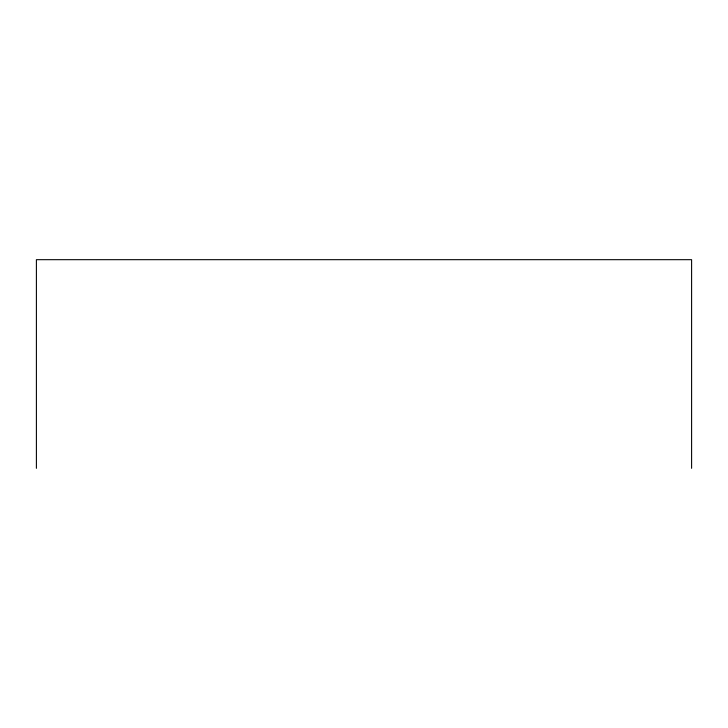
<?xml version="1.0" encoding="UTF-8"?>
<svg xmlns="http://www.w3.org/2000/svg" width="728" height="728" viewBox="0 0 728 728"><rect width="100%" height="100%" fill="white"/><g stroke="black" fill="none" stroke-linecap="round" stroke-linejoin="round"><path stroke-width="1.09" d="M691.6 468.322L691.6 259.678L36.4 259.678L36.4 468.322"/></g></svg>
